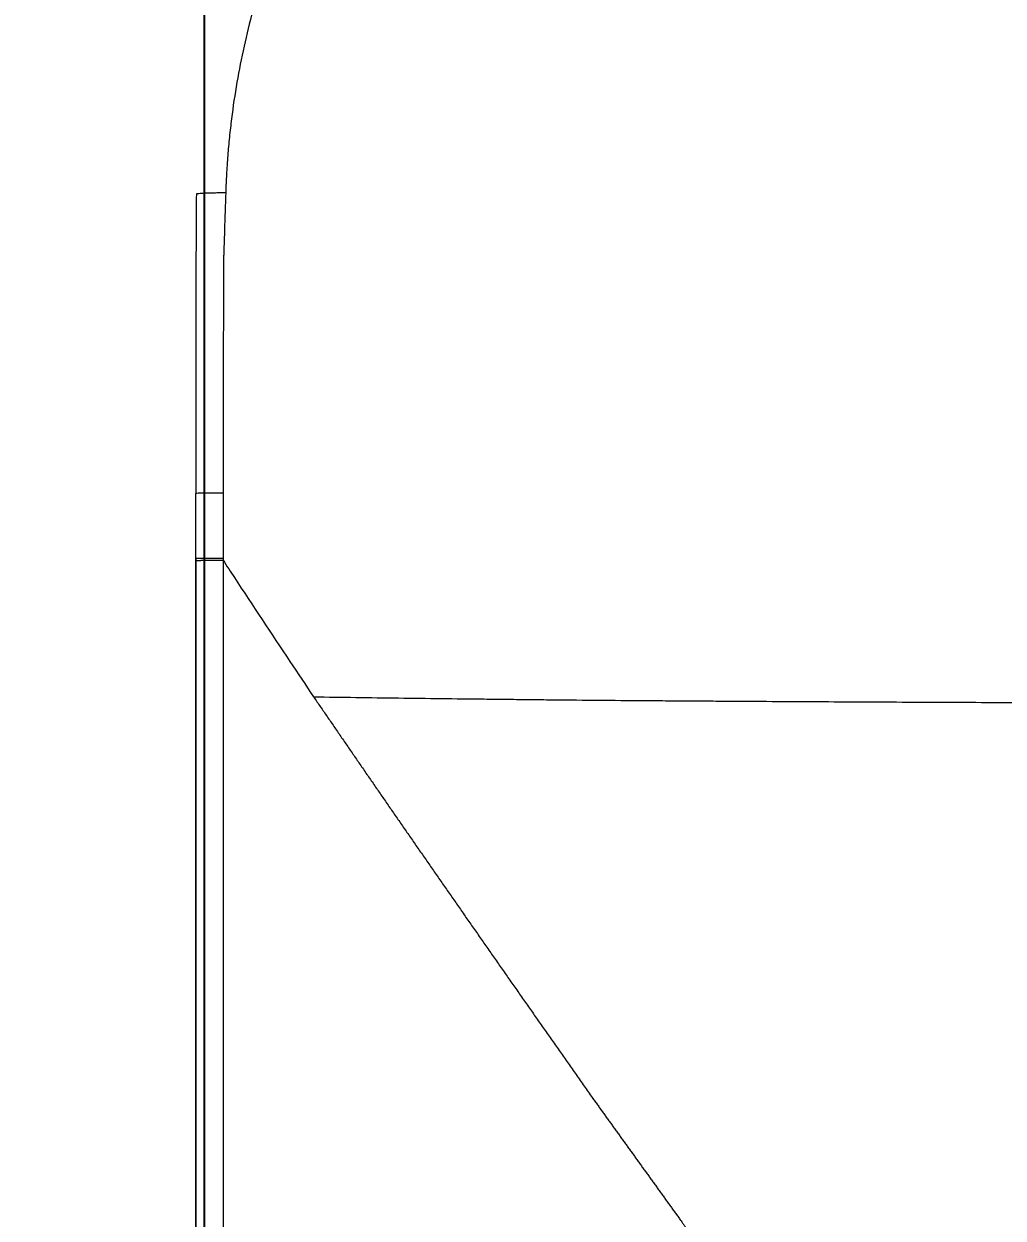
# Model space of a CAD drawing. Header units: inches. Extents: x 3778 to 56227, y -16914 to 35091.
# Drawn here: x 38072.5 to 38121.7, y -10648.3 to -10588.3 of the extents above; entities that cross this region are included whole.
import ezdxf

# ---------------------------------------------------------------- set-up
doc = ezdxf.new("R2010")
doc.units = ezdxf.units.IN
doc.header["$LTSCALE"] = 100
doc.header["$MEASUREMENT"] = 0
doc.header["$PDSIZE"] = 700.071425
doc.layers.add('07-DIM WAL', color=5, linetype='Continuous')
doc.layers.add('2-con', color=2, linetype='Continuous')
doc.layers.add('mark-B', color=2, linetype='Continuous', lineweight=20)
doc.styles.add('HY 울릉도 L', font='')
doc.styles.get('HY 울릉도 L').set_extended_font_data('HY울릉도L')
doc.dimstyles.new('30', dxfattribs={"dimscale": 30, "dimtxt": 2, "dimasz": 1, "dimexe": 1, "dimexo": 1, "dimgap": 1, "dimtad": 1, "dimdec": 0, "dimrnd": 0.05, "dimdsep": 46, "dimlunit": 6, "dimtxsty": 'HY 울릉도 L', "dimblk": 'ARCHTICK', "dimcen": 2.5, "dimdle": 1, "dimclrd": 133, "dimclre": 133, "dimclrt": 30, "dimadec": 0, "dimazin": 0, "dimtfac": 1, "dimtdec": 0, "dimtix": 1, "dimtmove": 2, "dimatfit": 3, "dimldrblk": 'ARCHTICK', "dimfxl": 0, "dimlwd": -1, "dimlwe": -1, "dimarcsym": 0})

# ---------------------------------------------------------------- blocks, each defined once
blk = doc.blocks.new('_ArchTick')
at = {"color": 0, "linetype": 'ByBlock', "const_width": 0.15}
blk.add_lwpolyline([(-0.5, -0.5), (0.5, 0.5)], dxfattribs=at)
blk = doc.blocks.new('*D229')
at = {"layer": '07-DIM WAL', "color": 133}
for p, q in [((38081.55, -10321.951), (38081.55, -11286.951)), ((38111.55, -10351.951), (38111.55, -10351.951)), ((38111.55, -11256.951), (38111.55, -11256.951))]:
    blk.add_line(p, q, dxfattribs=at)
at = {"layer": 'Defpoints', "color": 0}
for p in [(38081.55, -10351.951), (38081.55, -11256.951), (38081.55, -11256.951)]:
    blk.add_point(p, dxfattribs=at)
at = {"layer": '07-DIM WAL', "color": 133, "xscale": 30, "yscale": 30, "zscale": 30}
for p, rotation in [((38081.55, -10351.951), 90), ((38081.55, -11256.951), 270)]:
    blk.add_blockref('_ArchTick', p, dxfattribs=dict(at, rotation=rotation))
at = {"layer": '07-DIM WAL', "color": 30, "insert": (38020.207, -10804.451), "char_height": 60, "attachment_point": 5, "rotation": 90, "style": 'HY 울릉도 L'}
blk.add_mtext('905', dxfattribs=at)
blk = doc.blocks.new('무풍1way 일반')
at = {"layer": 'mark-B'}
blk.add_ellipse((598.086, -446.103), major_axis=(2.309, 0), ratio=0.009278, start_param=5.140828, end_param=6.269135, dxfattribs=at)
blk.add_ellipse((598.086, -446.103), major_axis=(2.309, 0), ratio=0.009278, start_param=5.140828, end_param=6.269135, dxfattribs=at)
for points, knots in [([(599.047, -442.747), (599.041, -409.249), (599.035, -375.75), (599.018, -308.753), (599.007, -275.254), (598.978, -208.257), (598.96, -174.758), (598.925, -124.51), (598.912, -107.761), (598.883, -74.262), (598.867, -57.513), (598.848, -40.763)], [0, 0, 0, 0, 0.25, 0.25, 0.5, 0.5, 0.75, 0.75, 0.875, 0.875, 1, 1, 1, 1]), ([(599.047, -442.747), (599.041, -409.249), (599.035, -375.75), (599.018, -308.753), (599.007, -275.254), (598.978, -208.257), (598.96, -174.758), (598.925, -124.51), (598.912, -107.761), (598.883, -74.262), (598.867, -57.513), (598.848, -40.763)], [0, 0, 0, 0, 0.25, 0.25, 0.5, 0.5, 0.75, 0.75, 0.875, 0.875, 1, 1, 1, 1]), ([(600.307, -40.746), (600.313, -57.496), (600.319, -74.245), (600.33, -107.743), (600.335, -124.493), (600.349, -174.741), (600.357, -208.239), (600.37, -275.236), (600.376, -308.735), (600.386, -375.731), (600.391, -409.23), (600.395, -442.728)], [0, 0, 0, 0, 0.125, 0.125, 0.25, 0.25, 0.5, 0.5, 0.75, 0.75, 1, 1, 1, 1]), ([(600.307, -40.746), (600.313, -57.496), (600.319, -74.245), (600.33, -107.743), (600.335, -124.493), (600.349, -174.741), (600.357, -208.239), (600.37, -275.236), (600.376, -308.735), (600.386, -375.731), (600.391, -409.23), (600.395, -442.728)], [0, 0, 0, 0, 0.125, 0.125, 0.25, 0.25, 0.5, 0.5, 0.75, 0.75, 1, 1, 1, 1]), ([(576.119, -409.658), (576.098, -409.629), (576.052, -409.565), (575.976, -409.46), (575.887, -409.337), (575.785, -409.196), (575.67, -409.038), (575.542, -408.862), (575.401, -408.668), (575.248, -408.456), (575.081, -408.226), (574.901, -407.979), (574.708, -407.713), (574.503, -407.43), (574.284, -407.129), (574.053, -406.809), (573.808, -406.472), (573.551, -406.117), (573.281, -405.744), (572.998, -405.354), (572.702, -404.945), (572.392, -404.518), (572.025, -404.012), (571.6, -403.426), (571.119, -402.762), (570.627, -402.084), (570.125, -401.392), (569.614, -400.686), (569.092, -399.966), (568.56, -399.232), (567.54, -397.826), (566.025, -395.735), (564.008, -392.95), (561.958, -390.119), (559.702, -387.003), (557.239, -383.598), (554.567, -379.901), (551.857, -376.15), (549.109, -372.345), (546.324, -368.484), (544.251, -365.608), (542.901, -363.735), (542.288, -362.883), (541.674, -362.031), (541.06, -361.178), (540.446, -360.326), (539.832, -359.473), (539.218, -358.62), (538.604, -357.767), (537.99, -356.913), (537.376, -356.059), (536.761, -355.205), (536.147, -354.351), (535.533, -353.497), (534.918, -352.642), (534.304, -351.787), (533.689, -350.932), (533.074, -350.077), (532.46, -349.221), (531.845, -348.365), (531.231, -347.509), (530.616, -346.653), (530.001, -345.797), (529.386, -344.94), (528.772, -344.083), (528.157, -343.226), (527.542, -342.368), (526.927, -341.511), (526.312, -340.653), (525.698, -339.795), (525.083, -338.937), (524.468, -338.078), (523.853, -337.219), (523.238, -336.36), (522.624, -335.501), (522.009, -334.642), (521.394, -333.782), (520.779, -332.922), (520.165, -332.062), (519.55, -331.202), (518.935, -330.341), (518.321, -329.481), (517.706, -328.62), (517.092, -327.758), (516.477, -326.897), (515.862, -326.035), (515.248, -325.174), (514.634, -324.312), (514.019, -323.449), (513.405, -322.587), (512.791, -321.724), (512.176, -320.861), (511.562, -319.998), (511.153, -319.423), (510.948, -319.135)], [0, 0, 0, 0, 0.000969, 0.002137, 0.003504, 0.005069, 0.006833, 0.008796, 0.010957, 0.013317, 0.015876, 0.018633, 0.021589, 0.024744, 0.028098, 0.03165, 0.035401, 0.039351, 0.043499, 0.047847, 0.052393, 0.057138, 0.062082, 0.06931, 0.076693, 0.084232, 0.091926, 0.099776, 0.107782, 0.115943, 0.124259, 0.154695, 0.185627, 0.217055, 0.248979, 0.289362, 0.330322, 0.371861, 0.413975, 0.456664, 0.499927, 0.509334, 0.518743, 0.528152, 0.537563, 0.546975, 0.556389, 0.565803, 0.575219, 0.584636, 0.594055, 0.603474, 0.612895, 0.622316, 0.631739, 0.641163, 0.650589, 0.660015, 0.669442, 0.678871, 0.6883, 0.697731, 0.707162, 0.716595, 0.726029, 0.735463, 0.744899, 0.754336, 0.763773, 0.773212, 0.782652, 0.792092, 0.801534, 0.810976, 0.820419, 0.829864, 0.839309, 0.848755, 0.858202, 0.867649, 0.877098, 0.886547, 0.895997, 0.905448, 0.9149, 0.924353, 0.933806, 0.94326, 0.952715, 0.96217, 0.971627, 0.981084, 0.990542, 1, 1, 1, 1]), ([(576.119, -409.658), (576.098, -409.629), (576.052, -409.565), (575.976, -409.46), (575.887, -409.337), (575.785, -409.196), (575.67, -409.038), (575.542, -408.862), (575.401, -408.668), (575.248, -408.456), (575.081, -408.226), (574.901, -407.979), (574.708, -407.713), (574.503, -407.43), (574.284, -407.129), (574.053, -406.809), (573.808, -406.472), (573.551, -406.117), (573.281, -405.744), (572.998, -405.354), (572.702, -404.945), (572.392, -404.518), (572.025, -404.012), (571.6, -403.426), (571.119, -402.762), (570.627, -402.084), (570.125, -401.392), (569.614, -400.686), (569.092, -399.966), (568.56, -399.232), (567.54, -397.826), (566.025, -395.735), (564.008, -392.95), (561.958, -390.119), (559.702, -387.003), (557.239, -383.598), (554.567, -379.901), (551.857, -376.15), (549.109, -372.345), (546.324, -368.484), (544.251, -365.608), (542.901, -363.735), (542.288, -362.883), (541.674, -362.031), (541.06, -361.178), (540.446, -360.326), (539.832, -359.473), (539.218, -358.62), (538.604, -357.767), (537.99, -356.913), (537.376, -356.059), (536.761, -355.205), (536.147, -354.351), (535.533, -353.497), (534.918, -352.642), (534.304, -351.787), (533.689, -350.932), (533.074, -350.077), (532.46, -349.221), (531.845, -348.365), (531.231, -347.509), (530.616, -346.653), (530.001, -345.797), (529.386, -344.94), (528.772, -344.083), (528.157, -343.226), (527.542, -342.368), (526.927, -341.511), (526.312, -340.653), (525.698, -339.795), (525.083, -338.937), (524.468, -338.078), (523.853, -337.219), (523.238, -336.36), (522.624, -335.501), (522.009, -334.642), (521.394, -333.782), (520.779, -332.922), (520.165, -332.062), (519.55, -331.202), (518.935, -330.341), (518.321, -329.481), (517.706, -328.62), (517.092, -327.758), (516.477, -326.897), (515.862, -326.035), (515.248, -325.174), (514.634, -324.312), (514.019, -323.449), (513.405, -322.587), (512.791, -321.724), (512.176, -320.861), (511.562, -319.998), (511.153, -319.423), (510.948, -319.135)], [0, 0, 0, 0, 0.000969, 0.002137, 0.003504, 0.005069, 0.006833, 0.008796, 0.010957, 0.013317, 0.015876, 0.018633, 0.021589, 0.024744, 0.028098, 0.03165, 0.035401, 0.039351, 0.043499, 0.047847, 0.052393, 0.057138, 0.062082, 0.06931, 0.076693, 0.084232, 0.091926, 0.099776, 0.107782, 0.115943, 0.124259, 0.154695, 0.185627, 0.217055, 0.248979, 0.289362, 0.330322, 0.371861, 0.413975, 0.456664, 0.499927, 0.509334, 0.518743, 0.528152, 0.537563, 0.546975, 0.556389, 0.565803, 0.575219, 0.584636, 0.594055, 0.603474, 0.612895, 0.622316, 0.631739, 0.641163, 0.650589, 0.660015, 0.669442, 0.678871, 0.6883, 0.697731, 0.707162, 0.716595, 0.726029, 0.735463, 0.744899, 0.754336, 0.763773, 0.773212, 0.782652, 0.792092, 0.801534, 0.810976, 0.820419, 0.829864, 0.839309, 0.848755, 0.858202, 0.867649, 0.877098, 0.886547, 0.895997, 0.905448, 0.9149, 0.924353, 0.933806, 0.94326, 0.952715, 0.96217, 0.971627, 0.981084, 0.990542, 1, 1, 1, 1]), ([(594.494, -435.876), (594.438, -435.793), (594.325, -435.628), (594.155, -435.38), (593.985, -435.131), (593.814, -434.882), (593.642, -434.632), (593.471, -434.382), (593.298, -434.131), (593.126, -433.88), (592.953, -433.627), (592.779, -433.375), (592.605, -433.122), (592.43, -432.868), (592.255, -432.613), (592.08, -432.358), (591.904, -432.103), (591.727, -431.847), (591.55, -431.59), (591.373, -431.333), (591.195, -431.075), (591.017, -430.816), (590.838, -430.557), (590.658, -430.298), (590.479, -430.038), (590.298, -429.777), (590.118, -429.516), (589.936, -429.254), (589.755, -428.991), (589.572, -428.728), (589.39, -428.465), (589.207, -428.2), (589.023, -427.936), (588.839, -427.67), (588.654, -427.404), (588.469, -427.138), (588.284, -426.871), (588.098, -426.603), (587.911, -426.335), (587.724, -426.066), (587.537, -425.797), (587.349, -425.527), (587.161, -425.256), (586.972, -424.985), (586.783, -424.713), (586.593, -424.441), (586.403, -424.168), (586.212, -423.895), (586.021, -423.621), (585.829, -423.346), (585.637, -423.071), (585.445, -422.795), (585.252, -422.519), (585.058, -422.242), (584.864, -421.965), (584.67, -421.687), (584.475, -421.408), (584.279, -421.129), (584.084, -420.849), (583.887, -420.569), (583.691, -420.288), (583.493, -420.006), (583.296, -419.724), (583.097, -419.442), (582.899, -419.159), (582.7, -418.875), (582.5, -418.59), (582.3, -418.305), (582.1, -418.02), (581.898, -417.734), (581.697, -417.447), (581.495, -417.16), (581.292, -416.872), (581.089, -416.584), (580.886, -416.295), (580.682, -416.006), (580.525, -415.782), (580.414, -415.626), (580.35, -415.536), (580.286, -415.447), (580.222, -415.358), (580.158, -415.269), (580.094, -415.18), (580.03, -415.091), (579.967, -415.002), (579.903, -414.913), (579.839, -414.824), (579.775, -414.735), (579.711, -414.646), (579.647, -414.557), (579.583, -414.468), (579.519, -414.379), (579.455, -414.29), (579.391, -414.201), (579.327, -414.112), (579.263, -414.023), (579.199, -413.934), (579.134, -413.845), (579.07, -413.756), (579.006, -413.667), (578.942, -413.578), (578.878, -413.489), (578.814, -413.4), (578.75, -413.311), (578.686, -413.222), (578.622, -413.133), (578.557, -413.044), (578.493, -412.955), (578.429, -412.866), (578.365, -412.777), (578.301, -412.688), (578.237, -412.599), (578.173, -412.51), (578.108, -412.421), (578.044, -412.332), (577.98, -412.243), (577.916, -412.154), (577.852, -412.065), (577.787, -411.976), (577.723, -411.887), (577.659, -411.798), (577.595, -411.709), (577.531, -411.62), (577.466, -411.531), (577.402, -411.441), (577.338, -411.352), (577.274, -411.263), (577.21, -411.174), (577.146, -411.085), (577.081, -410.996), (577.017, -410.907), (576.953, -410.818), (576.889, -410.728), (576.825, -410.639), (576.76, -410.55), (576.696, -410.461), (576.632, -410.372), (576.568, -410.282), (576.504, -410.193), (576.44, -410.104), (576.375, -410.015), (576.311, -409.926), (576.247, -409.836), (576.183, -409.747), (576.14, -409.688), (576.119, -409.658)], [0, 0, 0, 0, 0.009448, 0.018917, 0.028408, 0.037921, 0.047456, 0.057012, 0.06659, 0.076189, 0.08581, 0.095453, 0.105117, 0.114803, 0.12451, 0.134239, 0.14399, 0.153762, 0.163556, 0.173372, 0.183209, 0.193067, 0.202947, 0.212849, 0.222772, 0.232717, 0.242683, 0.252671, 0.26268, 0.272711, 0.282763, 0.292837, 0.302932, 0.313049, 0.323187, 0.333347, 0.343528, 0.353731, 0.363955, 0.374201, 0.384467, 0.394756, 0.405066, 0.415397, 0.42575, 0.436124, 0.446519, 0.456936, 0.467374, 0.477834, 0.488314, 0.498817, 0.50934, 0.519885, 0.530452, 0.541039, 0.551648, 0.562278, 0.57293, 0.583603, 0.594297, 0.605012, 0.615749, 0.626507, 0.637286, 0.648086, 0.658908, 0.669751, 0.680615, 0.6915, 0.702407, 0.713334, 0.724283, 0.735253, 0.746244, 0.757257, 0.76829, 0.771724, 0.775148, 0.77856, 0.781966, 0.785372, 0.788778, 0.792184, 0.79559, 0.798997, 0.802403, 0.805809, 0.809215, 0.812621, 0.816028, 0.819434, 0.82284, 0.826247, 0.829653, 0.833059, 0.836466, 0.839872, 0.843279, 0.846685, 0.850092, 0.853498, 0.856905, 0.860311, 0.863718, 0.867125, 0.870531, 0.873938, 0.877345, 0.880751, 0.884158, 0.887565, 0.890971, 0.894378, 0.897785, 0.901192, 0.904599, 0.908006, 0.911413, 0.914819, 0.918226, 0.921633, 0.92504, 0.928447, 0.931854, 0.935262, 0.938669, 0.942076, 0.945483, 0.94889, 0.952297, 0.955704, 0.959112, 0.962519, 0.965926, 0.969333, 0.972741, 0.976148, 0.979555, 0.982963, 0.98637, 0.989778, 0.993185, 0.996593, 1, 1, 1, 1]), ([(594.494, -435.876), (594.438, -435.793), (594.325, -435.628), (594.155, -435.38), (593.985, -435.131), (593.814, -434.882), (593.642, -434.632), (593.471, -434.382), (593.298, -434.131), (593.126, -433.88), (592.953, -433.627), (592.779, -433.375), (592.605, -433.122), (592.43, -432.868), (592.255, -432.613), (592.08, -432.358), (591.904, -432.103), (591.727, -431.847), (591.55, -431.59), (591.373, -431.333), (591.195, -431.075), (591.017, -430.816), (590.838, -430.557), (590.658, -430.298), (590.479, -430.038), (590.298, -429.777), (590.118, -429.516), (589.936, -429.254), (589.755, -428.991), (589.572, -428.728), (589.39, -428.465), (589.207, -428.2), (589.023, -427.936), (588.839, -427.67), (588.654, -427.404), (588.469, -427.138), (588.284, -426.871), (588.098, -426.603), (587.911, -426.335), (587.724, -426.066), (587.537, -425.797), (587.349, -425.527), (587.161, -425.256), (586.972, -424.985), (586.783, -424.713), (586.593, -424.441), (586.403, -424.168), (586.212, -423.895), (586.021, -423.621), (585.829, -423.346), (585.637, -423.071), (585.445, -422.795), (585.252, -422.519), (585.058, -422.242), (584.864, -421.965), (584.67, -421.687), (584.475, -421.408), (584.279, -421.129), (584.084, -420.849), (583.887, -420.569), (583.691, -420.288), (583.493, -420.006), (583.296, -419.724), (583.097, -419.442), (582.899, -419.159), (582.7, -418.875), (582.5, -418.59), (582.3, -418.305), (582.1, -418.02), (581.898, -417.734), (581.697, -417.447), (581.495, -417.16), (581.292, -416.872), (581.089, -416.584), (580.886, -416.295), (580.682, -416.006), (580.525, -415.782), (580.414, -415.626), (580.35, -415.536), (580.286, -415.447), (580.222, -415.358), (580.158, -415.269), (580.094, -415.18), (580.03, -415.091), (579.967, -415.002), (579.903, -414.913), (579.839, -414.824), (579.775, -414.735), (579.711, -414.646), (579.647, -414.557), (579.583, -414.468), (579.519, -414.379), (579.455, -414.29), (579.391, -414.201), (579.327, -414.112), (579.263, -414.023), (579.199, -413.934), (579.134, -413.845), (579.07, -413.756), (579.006, -413.667), (578.942, -413.578), (578.878, -413.489), (578.814, -413.4), (578.75, -413.311), (578.686, -413.222), (578.622, -413.133), (578.557, -413.044), (578.493, -412.955), (578.429, -412.866), (578.365, -412.777), (578.301, -412.688), (578.237, -412.599), (578.173, -412.51), (578.108, -412.421), (578.044, -412.332), (577.98, -412.243), (577.916, -412.154), (577.852, -412.065), (577.787, -411.976), (577.723, -411.887), (577.659, -411.798), (577.595, -411.709), (577.531, -411.62), (577.466, -411.531), (577.402, -411.441), (577.338, -411.352), (577.274, -411.263), (577.21, -411.174), (577.146, -411.085), (577.081, -410.996), (577.017, -410.907), (576.953, -410.818), (576.889, -410.728), (576.825, -410.639), (576.76, -410.55), (576.696, -410.461), (576.632, -410.372), (576.568, -410.282), (576.504, -410.193), (576.44, -410.104), (576.375, -410.015), (576.311, -409.926), (576.247, -409.836), (576.183, -409.747), (576.14, -409.688), (576.119, -409.658)], [0, 0, 0, 0, 0.009448, 0.018917, 0.028408, 0.037921, 0.047456, 0.057012, 0.06659, 0.076189, 0.08581, 0.095453, 0.105117, 0.114803, 0.12451, 0.134239, 0.14399, 0.153762, 0.163556, 0.173372, 0.183209, 0.193067, 0.202947, 0.212849, 0.222772, 0.232717, 0.242683, 0.252671, 0.26268, 0.272711, 0.282763, 0.292837, 0.302932, 0.313049, 0.323187, 0.333347, 0.343528, 0.353731, 0.363955, 0.374201, 0.384467, 0.394756, 0.405066, 0.415397, 0.42575, 0.436124, 0.446519, 0.456936, 0.467374, 0.477834, 0.488314, 0.498817, 0.50934, 0.519885, 0.530452, 0.541039, 0.551648, 0.562278, 0.57293, 0.583603, 0.594297, 0.605012, 0.615749, 0.626507, 0.637286, 0.648086, 0.658908, 0.669751, 0.680615, 0.6915, 0.702407, 0.713334, 0.724283, 0.735253, 0.746244, 0.757257, 0.76829, 0.771724, 0.775148, 0.77856, 0.781966, 0.785372, 0.788778, 0.792184, 0.79559, 0.798997, 0.802403, 0.805809, 0.809215, 0.812621, 0.816028, 0.819434, 0.82284, 0.826247, 0.829653, 0.833059, 0.836466, 0.839872, 0.843279, 0.846685, 0.850092, 0.853498, 0.856905, 0.860311, 0.863718, 0.867125, 0.870531, 0.873938, 0.877345, 0.880751, 0.884158, 0.887565, 0.890971, 0.894378, 0.897785, 0.901192, 0.904599, 0.908006, 0.911413, 0.914819, 0.918226, 0.921633, 0.92504, 0.928447, 0.931854, 0.935262, 0.938669, 0.942076, 0.945483, 0.94889, 0.952297, 0.955704, 0.959112, 0.962519, 0.965926, 0.969333, 0.972741, 0.976148, 0.979555, 0.982963, 0.98637, 0.989778, 0.993185, 0.996593, 1, 1, 1, 1]), ([(594.494, -435.876), (593.788, -435.865), (592.371, -435.845), (590.946, -435.826), (588.802, -435.798), (587.364, -435.781), (585.555, -435.76), (585.192, -435.756), (584.648, -435.75), (584.466, -435.748), (584.103, -435.744), (583.921, -435.742), (583.557, -435.738), (583.375, -435.736), (583.01, -435.732), (582.827, -435.731), (582.277, -435.725), (581.91, -435.722), (580.806, -435.711), (580.066, -435.705), (578.58, -435.693), (577.834, -435.687), (576.711, -435.679), (576.337, -435.677), (575.586, -435.672), (575.21, -435.669), (574.457, -435.664), (574.08, -435.662), (573.325, -435.657), (572.947, -435.655), (571.059, -435.644), (569.545, -435.636), (567.272, -435.624), (566.514, -435.621), (564.997, -435.613), (564.238, -435.61), (561.96, -435.6), (560.439, -435.593), (558.918, -435.587)], [0, 0, 0, 0, 0.0625, 0.125, 0.125, 0.25, 0.25, 0.28125, 0.28125, 0.296875, 0.296875, 0.3125, 0.3125, 0.328125, 0.328125, 0.34375, 0.34375, 0.375, 0.375, 0.4375, 0.4375, 0.5, 0.5, 0.53125, 0.53125, 0.5625, 0.5625, 0.59375, 0.59375, 0.625, 0.625, 0.75, 0.75, 0.8125, 0.8125, 0.875, 0.875, 1, 1, 1, 1]), ([(594.494, -435.876), (593.788, -435.865), (592.371, -435.845), (590.946, -435.826), (588.802, -435.798), (587.364, -435.781), (585.555, -435.76), (585.192, -435.756), (584.648, -435.75), (584.466, -435.748), (584.103, -435.744), (583.921, -435.742), (583.557, -435.738), (583.375, -435.736), (583.01, -435.732), (582.827, -435.731), (582.277, -435.725), (581.91, -435.722), (580.806, -435.711), (580.066, -435.705), (578.58, -435.693), (577.834, -435.687), (576.711, -435.679), (576.337, -435.677), (575.586, -435.672), (575.21, -435.669), (574.457, -435.664), (574.08, -435.662), (573.325, -435.657), (572.947, -435.655), (571.059, -435.644), (569.545, -435.636), (567.272, -435.624), (566.514, -435.621), (564.997, -435.613), (564.238, -435.61), (561.96, -435.6), (560.439, -435.593), (558.918, -435.587)], [0, 0, 0, 0, 0.0625, 0.125, 0.125, 0.25, 0.25, 0.28125, 0.28125, 0.296875, 0.296875, 0.3125, 0.3125, 0.328125, 0.328125, 0.34375, 0.34375, 0.375, 0.375, 0.4375, 0.4375, 0.5, 0.5, 0.53125, 0.53125, 0.5625, 0.5625, 0.59375, 0.59375, 0.625, 0.625, 0.75, 0.75, 0.8125, 0.8125, 0.875, 0.875, 1, 1, 1, 1]), ([(599.047, -442.747), (598.856, -442.455), (597.744, -440.755), (596.228, -438.464), (594.892, -436.468), (594.494, -435.876)], [0, 0, 0, 0, 0.127214, 0.740888, 1, 1, 1, 1]), ([(599.047, -442.747), (598.856, -442.455), (597.744, -440.755), (596.228, -438.464), (594.892, -436.468), (594.494, -435.876)], [0, 0, 0, 0, 0.127214, 0.740888, 1, 1, 1, 1]), ([(599.045, -446.123), (599.045, -446.036), (599.046, -445.948), (599.046, -445.527), (599.046, -445.193), (599.047, -444.332), (599.047, -443.805), (599.047, -443.137), (599.047, -442.996), (599.047, -442.855)], [0, 0, 0, 0, 0.080228, 0.080228, 0.386806, 0.386806, 0.870453, 0.870453, 1, 1, 1, 1]), ([(599.045, -446.123), (599.045, -446.036), (599.046, -445.948), (599.046, -445.527), (599.046, -445.193), (599.047, -444.332), (599.047, -443.805), (599.047, -443.137), (599.047, -442.996), (599.047, -442.855)], [0, 0, 0, 0, 0.080228, 0.080228, 0.386806, 0.386806, 0.870453, 0.870453, 1, 1, 1, 1]), ([(600.395, -442.728), (600.395, -442.728), (600.395, -442.729), (600.394, -442.729), (600.393, -442.729), (600.392, -442.729), (600.391, -442.729), (600.389, -442.73), (600.387, -442.73), (600.386, -442.73), (600.383, -442.73), (600.381, -442.731), (600.378, -442.731), (600.376, -442.731), (600.373, -442.731), (600.369, -442.731), (600.366, -442.732), (600.362, -442.732), (600.358, -442.732), (600.354, -442.732), (600.35, -442.732), (600.345, -442.733), (600.341, -442.733), (600.336, -442.733), (600.33, -442.733), (600.325, -442.734), (600.319, -442.734), (600.314, -442.734), (600.308, -442.734), (600.301, -442.734), (600.295, -442.735), (600.288, -442.735), (600.281, -442.735), (600.274, -442.735), (600.267, -442.735), (600.26, -442.736), (600.252, -442.736), (600.244, -442.736), (600.236, -442.736), (600.228, -442.736), (600.219, -442.737), (600.211, -442.737), (600.202, -442.737), (600.193, -442.737), (600.183, -442.737), (600.174, -442.737), (600.164, -442.738), (600.154, -442.738), (600.144, -442.738), (600.134, -442.738), (600.123, -442.738), (600.113, -442.739), (600.102, -442.739), (600.091, -442.739), (600.08, -442.739), (600.068, -442.739), (600.056, -442.739), (600.045, -442.74), (600.033, -442.74), (600.017, -442.74), (599.996, -442.74), (599.97, -442.741), (599.944, -442.741), (599.917, -442.741), (599.889, -442.742), (599.861, -442.742), (599.832, -442.742), (599.802, -442.742), (599.772, -442.743), (599.741, -442.743), (599.709, -442.743), (599.677, -442.744), (599.644, -442.744), (599.61, -442.744), (599.576, -442.744), (599.542, -442.745), (599.507, -442.745), (599.471, -442.745), (599.435, -442.745), (599.398, -442.746), (599.361, -442.746), (599.323, -442.746), (599.285, -442.746), (599.246, -442.746), (599.207, -442.747), (599.168, -442.747), (599.128, -442.747), (599.088, -442.747), (599.061, -442.747), (599.047, -442.747)], [0, 0, 0, 0, 0.008619, 0.017239, 0.025858, 0.034477, 0.043096, 0.051716, 0.060335, 0.068954, 0.077573, 0.086193, 0.094812, 0.103431, 0.11205, 0.12067, 0.129289, 0.137908, 0.146527, 0.155147, 0.163766, 0.172385, 0.181004, 0.189624, 0.198243, 0.206862, 0.215481, 0.224101, 0.23272, 0.241339, 0.249959, 0.258578, 0.267197, 0.275816, 0.284436, 0.293055, 0.301674, 0.310293, 0.318913, 0.327532, 0.336151, 0.34477, 0.35339, 0.362009, 0.370628, 0.379247, 0.387867, 0.396486, 0.405105, 0.413724, 0.422344, 0.430963, 0.439582, 0.448201, 0.456821, 0.46544, 0.474059, 0.482678, 0.491298, 0.499917, 0.517161, 0.534405, 0.55165, 0.568894, 0.586138, 0.603382, 0.620627, 0.637871, 0.655115, 0.672359, 0.689604, 0.706848, 0.724092, 0.741336, 0.758581, 0.775825, 0.793069, 0.810313, 0.827558, 0.844802, 0.862046, 0.87929, 0.896535, 0.913779, 0.931023, 0.948267, 0.965512, 0.982756, 1, 1, 1, 1]), ([(600.395, -442.728), (600.395, -442.728), (600.395, -442.729), (600.394, -442.729), (600.393, -442.729), (600.392, -442.729), (600.391, -442.729), (600.389, -442.73), (600.387, -442.73), (600.386, -442.73), (600.383, -442.73), (600.381, -442.731), (600.378, -442.731), (600.376, -442.731), (600.373, -442.731), (600.369, -442.731), (600.366, -442.732), (600.362, -442.732), (600.358, -442.732), (600.354, -442.732), (600.35, -442.732), (600.345, -442.733), (600.341, -442.733), (600.336, -442.733), (600.33, -442.733), (600.325, -442.734), (600.319, -442.734), (600.314, -442.734), (600.308, -442.734), (600.301, -442.734), (600.295, -442.735), (600.288, -442.735), (600.281, -442.735), (600.274, -442.735), (600.267, -442.735), (600.26, -442.736), (600.252, -442.736), (600.244, -442.736), (600.236, -442.736), (600.228, -442.736), (600.219, -442.737), (600.211, -442.737), (600.202, -442.737), (600.193, -442.737), (600.183, -442.737), (600.174, -442.737), (600.164, -442.738), (600.154, -442.738), (600.144, -442.738), (600.134, -442.738), (600.123, -442.738), (600.113, -442.739), (600.102, -442.739), (600.091, -442.739), (600.08, -442.739), (600.068, -442.739), (600.056, -442.739), (600.045, -442.74), (600.033, -442.74), (600.017, -442.74), (599.996, -442.74), (599.97, -442.741), (599.944, -442.741), (599.917, -442.741), (599.889, -442.742), (599.861, -442.742), (599.832, -442.742), (599.802, -442.742), (599.772, -442.743), (599.741, -442.743), (599.709, -442.743), (599.677, -442.744), (599.644, -442.744), (599.61, -442.744), (599.576, -442.744), (599.542, -442.745), (599.507, -442.745), (599.471, -442.745), (599.435, -442.745), (599.398, -442.746), (599.361, -442.746), (599.323, -442.746), (599.285, -442.746), (599.246, -442.746), (599.207, -442.747), (599.168, -442.747), (599.128, -442.747), (599.088, -442.747), (599.061, -442.747), (599.047, -442.747)], [0, 0, 0, 0, 0.008619, 0.017239, 0.025858, 0.034477, 0.043096, 0.051716, 0.060335, 0.068954, 0.077573, 0.086193, 0.094812, 0.103431, 0.11205, 0.12067, 0.129289, 0.137908, 0.146527, 0.155147, 0.163766, 0.172385, 0.181004, 0.189624, 0.198243, 0.206862, 0.215481, 0.224101, 0.23272, 0.241339, 0.249959, 0.258578, 0.267197, 0.275816, 0.284436, 0.293055, 0.301674, 0.310293, 0.318913, 0.327532, 0.336151, 0.34477, 0.35339, 0.362009, 0.370628, 0.379247, 0.387867, 0.396486, 0.405105, 0.413724, 0.422344, 0.430963, 0.439582, 0.448201, 0.456821, 0.46544, 0.474059, 0.482678, 0.491298, 0.499917, 0.517161, 0.534405, 0.55165, 0.568894, 0.586138, 0.603382, 0.620627, 0.637871, 0.655115, 0.672359, 0.689604, 0.706848, 0.724092, 0.741336, 0.758581, 0.775825, 0.793069, 0.810313, 0.827558, 0.844802, 0.862046, 0.87929, 0.896535, 0.913779, 0.931023, 0.948267, 0.965512, 0.982756, 1, 1, 1, 1]), ([(599.047, -442.855), (599.047, -442.819), (599.047, -442.784), (599.047, -442.748), (599.047, -442.748), (599.047, -442.748)], [0, 0, 0, 0, 0.999608, 0.999608, 1, 1, 1, 1]), ([(599.047, -442.855), (599.047, -442.819), (599.047, -442.784), (599.047, -442.748), (599.047, -442.748), (599.047, -442.748)], [0, 0, 0, 0, 0.999608, 0.999608, 1, 1, 1, 1]), ([(600.395, -442.837), (600.393, -442.838), (600.384, -442.839), (600.351, -442.841), (600.327, -442.842), (600.263, -442.843), (600.224, -442.844), (600.133, -442.846), (600.08, -442.847), (599.961, -442.848), (599.896, -442.849), (599.753, -442.851), (599.676, -442.851), (599.511, -442.853), (599.424, -442.853), (599.241, -442.854), (599.146, -442.855), (599.047, -442.855)], [0, 0, 0, 0, 0.125, 0.125, 0.25, 0.25, 0.375, 0.375, 0.5, 0.5, 0.625, 0.625, 0.75, 0.75, 0.875, 0.875, 1, 1, 1, 1]), ([(600.395, -442.837), (600.393, -442.838), (600.384, -442.839), (600.351, -442.841), (600.327, -442.842), (600.263, -442.843), (600.224, -442.844), (600.133, -442.846), (600.08, -442.847), (599.961, -442.848), (599.896, -442.849), (599.753, -442.851), (599.676, -442.851), (599.511, -442.853), (599.424, -442.853), (599.241, -442.854), (599.146, -442.855), (599.047, -442.855)], [0, 0, 0, 0, 0.125, 0.125, 0.25, 0.25, 0.375, 0.375, 0.5, 0.5, 0.625, 0.625, 0.75, 0.75, 0.875, 0.875, 1, 1, 1, 1]), ([(600.395, -442.728), (600.395, -442.729), (600.395, -442.729), (600.395, -442.766), (600.395, -442.801), (600.395, -442.837)], [0, 0, 0, 0, 0.013547, 0.013547, 1, 1, 1, 1]), ([(600.395, -442.728), (600.395, -442.729), (600.395, -442.729), (600.395, -442.766), (600.395, -442.801), (600.395, -442.837)], [0, 0, 0, 0, 0.013547, 0.013547, 1, 1, 1, 1]), ([(600.411, -442.837), (600.411, -443.109), (600.411, -443.381), (600.412, -443.926), (600.412, -444.198), (600.412, -445.015), (600.412, -445.559), (600.412, -446.104)], [0, 0, 0, 0, 0.25, 0.25, 0.5, 0.5, 1, 1, 1, 1]), ([(600.411, -442.837), (600.411, -443.109), (600.411, -443.381), (600.412, -443.926), (600.412, -444.198), (600.412, -445.015), (600.412, -445.559), (600.412, -446.104)], [0, 0, 0, 0, 0.25, 0.25, 0.5, 0.5, 1, 1, 1, 1]), ([(598.913, -461.234), (598.933, -460.605), (598.953, -459.975), (598.984, -459.031), (598.994, -458.717), (599.007, -458.323), (599.01, -458.245), (599.014, -458.127), (599.015, -458.087), (599.018, -458.009), (599.019, -457.969), (599.022, -457.851), (599.023, -457.773), (599.025, -457.615), (599.025, -457.537), (599.026, -457.379), (599.026, -457.3), (599.026, -457.143), (599.027, -456.907), (599.027, -456.671), (599.028, -456.198), (599.029, -455.884), (599.031, -454.939), (599.032, -454.309), (599.039, -451.161), (599.043, -448.642), (599.045, -446.123)], [0, 0, 0, 0, 0.125, 0.125, 0.1875, 0.1875, 0.203125, 0.203125, 0.210938, 0.210938, 0.21875, 0.21875, 0.234375, 0.234375, 0.25, 0.25, 0.265625, 0.265625, 0.28125, 0.3125, 0.3125, 0.375, 0.375, 0.5, 0.5, 1, 1, 1, 1]), ([(598.913, -461.234), (598.933, -460.605), (598.953, -459.975), (598.984, -459.031), (598.994, -458.717), (599.007, -458.323), (599.01, -458.245), (599.014, -458.127), (599.015, -458.087), (599.018, -458.009), (599.019, -457.969), (599.022, -457.851), (599.023, -457.773), (599.025, -457.615), (599.025, -457.537), (599.026, -457.379), (599.026, -457.3), (599.026, -457.143), (599.027, -456.907), (599.027, -456.671), (599.028, -456.198), (599.029, -455.884), (599.031, -454.939), (599.032, -454.309), (599.039, -451.161), (599.043, -448.642), (599.045, -446.123)], [0, 0, 0, 0, 0.125, 0.125, 0.1875, 0.1875, 0.203125, 0.203125, 0.210937, 0.210937, 0.21875, 0.21875, 0.234375, 0.234375, 0.25, 0.25, 0.265625, 0.265625, 0.28125, 0.3125, 0.3125, 0.375, 0.375, 0.5, 0.5, 1, 1, 1, 1]), ([(600.395, -446.104), (600.395, -448.614), (600.394, -451.125), (600.393, -454.262), (600.393, -454.89), (600.393, -456.145), (600.393, -456.773), (600.392, -457.557), (600.392, -457.714), (600.391, -458.028), (600.39, -458.185), (600.389, -458.656), (600.388, -458.969), (600.383, -459.91), (600.379, -460.538), (600.373, -461.165)], [0, 0, 0, 0, 0.5, 0.5, 0.625, 0.625, 0.75, 0.75, 0.78125, 0.78125, 0.8125, 0.8125, 0.875, 0.875, 1, 1, 1, 1]), ([(600.395, -446.104), (600.395, -448.614), (600.394, -451.125), (600.393, -454.262), (600.393, -454.89), (600.393, -456.145), (600.393, -456.773), (600.392, -457.557), (600.392, -457.714), (600.391, -458.028), (600.39, -458.185), (600.389, -458.656), (600.388, -458.969), (600.383, -459.91), (600.379, -460.538), (600.373, -461.165)], [0, 0, 0, 0, 0.5, 0.5, 0.625, 0.625, 0.75, 0.75, 0.78125, 0.78125, 0.8125, 0.8125, 0.875, 0.875, 1, 1, 1, 1]), ([(560.726, -498.753), (561.037, -498.748), (561.347, -498.743), (561.812, -498.731), (561.967, -498.726), (562.277, -498.714), (562.431, -498.706), (563.205, -498.666), (563.821, -498.618), (565.668, -498.431), (566.892, -498.248), (568.263, -497.974), (568.415, -497.943), (568.719, -497.878), (569.174, -497.779), (569.625, -497.672), (570.524, -497.447), (571.118, -497.283), (572.295, -496.927), (572.878, -496.735), (574.034, -496.324), (574.607, -496.104), (576.308, -495.405), (577.421, -494.884), (579.058, -494.017), (579.598, -493.714), (580.266, -493.317), (580.399, -493.237), (580.664, -493.075), (581.059, -492.83), (581.45, -492.578), (582.223, -492.066), (582.729, -491.713), (583.723, -490.983), (584.698, -490.229), (585.636, -489.43), (586.556, -488.607), (587.007, -488.183), (587.669, -487.53), (587.887, -487.31), (588.211, -486.974), (588.318, -486.862), (588.531, -486.636), (589.059, -486.069), (589.567, -485.488), (590.749, -484.068), (591.488, -483.088), (592.524, -481.568), (592.857, -481.053), (593.499, -480.007), (593.808, -479.475), (594.401, -478.395), (594.686, -477.847), (595.026, -477.151), (595.093, -477.012), (595.226, -476.731), (595.292, -476.59), (595.486, -476.167), (595.612, -475.884), (596.223, -474.463), (596.655, -473.31), (597.219, -471.557), (597.393, -470.969), (597.714, -469.785), (597.86, -469.189), (598.125, -467.99), (598.244, -467.387), (598.454, -466.172), (598.545, -465.561), (598.641, -464.792), (598.659, -464.638), (598.694, -464.329), (598.711, -464.175), (598.758, -463.712), (598.8, -463.248), (598.833, -462.784), (598.849, -462.551), (598.854, -462.474), (598.863, -462.319), (598.867, -462.242), (598.888, -461.854), (598.901, -461.544), (598.912, -461.234)], [0, 0, 0, 0, 0.015625, 0.015625, 0.023437, 0.023437, 0.03125, 0.03125, 0.0625, 0.0625, 0.125, 0.125, 0.132812, 0.132812, 0.140625, 0.15625, 0.15625, 0.1875, 0.1875, 0.21875, 0.21875, 0.25, 0.25, 0.3125, 0.3125, 0.34375, 0.34375, 0.351562, 0.351562, 0.359375, 0.375, 0.375, 0.40625, 0.40625, 0.4375, 0.46875, 0.46875, 0.5, 0.5, 0.515625, 0.515625, 0.523437, 0.523437, 0.53125, 0.5625, 0.5625, 0.625, 0.625, 0.65625, 0.65625, 0.6875, 0.6875, 0.71875, 0.71875, 0.726562, 0.726562, 0.734375, 0.734375, 0.75, 0.75, 0.8125, 0.8125, 0.84375, 0.84375, 0.875, 0.875, 0.90625, 0.90625, 0.9375, 0.9375, 0.945312, 0.945312, 0.953125, 0.953125, 0.96875, 0.976563, 0.976563, 0.980469, 0.980469, 0.984375, 0.984375, 1, 1, 1, 1]), ([(560.726, -498.753), (561.037, -498.748), (561.347, -498.743), (561.812, -498.731), (561.967, -498.726), (562.277, -498.714), (562.431, -498.706), (563.205, -498.666), (563.821, -498.618), (565.668, -498.431), (566.892, -498.248), (568.263, -497.974), (568.415, -497.943), (568.719, -497.878), (569.174, -497.779), (569.625, -497.672), (570.524, -497.447), (571.118, -497.283), (572.295, -496.927), (572.878, -496.735), (574.034, -496.324), (574.607, -496.104), (576.308, -495.405), (577.421, -494.884), (579.058, -494.017), (579.598, -493.714), (580.266, -493.317), (580.399, -493.237), (580.664, -493.075), (581.059, -492.83), (581.45, -492.578), (582.223, -492.066), (582.729, -491.713), (583.723, -490.983), (584.698, -490.229), (585.636, -489.43), (586.556, -488.607), (587.007, -488.183), (587.669, -487.53), (587.887, -487.31), (588.211, -486.974), (588.318, -486.862), (588.531, -486.636), (589.059, -486.069), (589.567, -485.488), (590.749, -484.068), (591.488, -483.088), (592.524, -481.568), (592.857, -481.053), (593.499, -480.007), (593.808, -479.475), (594.401, -478.395), (594.686, -477.847), (595.026, -477.151), (595.093, -477.012), (595.226, -476.731), (595.292, -476.59), (595.486, -476.167), (595.612, -475.884), (596.223, -474.463), (596.655, -473.31), (597.219, -471.557), (597.393, -470.969), (597.714, -469.785), (597.86, -469.189), (598.125, -467.99), (598.244, -467.387), (598.454, -466.172), (598.545, -465.561), (598.641, -464.792), (598.659, -464.638), (598.694, -464.329), (598.711, -464.175), (598.758, -463.712), (598.8, -463.248), (598.833, -462.784), (598.849, -462.551), (598.854, -462.474), (598.863, -462.319), (598.867, -462.242), (598.888, -461.854), (598.901, -461.544), (598.912, -461.234)], [0, 0, 0, 0, 0.015625, 0.015625, 0.023437, 0.023437, 0.03125, 0.03125, 0.0625, 0.0625, 0.125, 0.125, 0.132813, 0.132813, 0.140625, 0.15625, 0.15625, 0.1875, 0.1875, 0.21875, 0.21875, 0.25, 0.25, 0.3125, 0.3125, 0.34375, 0.34375, 0.351563, 0.351563, 0.359375, 0.375, 0.375, 0.40625, 0.40625, 0.4375, 0.46875, 0.46875, 0.5, 0.5, 0.515625, 0.515625, 0.523438, 0.523438, 0.53125, 0.5625, 0.5625, 0.625, 0.625, 0.65625, 0.65625, 0.6875, 0.6875, 0.71875, 0.71875, 0.726563, 0.726563, 0.734375, 0.734375, 0.75, 0.75, 0.8125, 0.8125, 0.84375, 0.84375, 0.875, 0.875, 0.90625, 0.90625, 0.9375, 0.9375, 0.945312, 0.945312, 0.953125, 0.953125, 0.96875, 0.976562, 0.976562, 0.980469, 0.980469, 0.984375, 0.984375, 1, 1, 1, 1]), ([(600.372, -461.165), (600.371, -461.169), (600.361, -461.174), (600.324, -461.183), (600.297, -461.187), (600.228, -461.195), (600.186, -461.199), (600.085, -461.206), (600.028, -461.209), (599.899, -461.215), (599.827, -461.218), (599.672, -461.223), (599.588, -461.225), (599.411, -461.229), (599.317, -461.23), (599.12, -461.232), (599.017, -461.233), (598.912, -461.234)], [0, 0, 0, 0, 0.125, 0.125, 0.25, 0.25, 0.375, 0.375, 0.5, 0.5, 0.625, 0.625, 0.75, 0.75, 0.875, 0.875, 1, 1, 1, 1]), ([(600.372, -461.165), (600.371, -461.169), (600.361, -461.174), (600.324, -461.183), (600.297, -461.187), (600.228, -461.195), (600.186, -461.199), (600.085, -461.206), (600.028, -461.209), (599.899, -461.215), (599.827, -461.218), (599.672, -461.223), (599.588, -461.225), (599.411, -461.229), (599.317, -461.23), (599.12, -461.232), (599.017, -461.233), (598.912, -461.234)], [0, 0, 0, 0, 0.125, 0.125, 0.25, 0.25, 0.375, 0.375, 0.5, 0.5, 0.625, 0.625, 0.75, 0.75, 0.875, 0.875, 1, 1, 1, 1])]:
    blk.add_open_spline(points, degree=3, knots=knots, dxfattribs=at)
for points, degree in [([(600.325, -40.672), (600.375, -174.728), (600.395, -308.782), (600.411, -442.837)], 3), ([(600.325, -40.672), (600.375, -174.728), (600.395, -308.782), (600.411, -442.837)], 3), ([(600.395, -442.837), (600.411, -442.837)], 1), ([(600.395, -442.837), (600.411, -442.837)], 1), ([(600.373, -461.165), (600.389, -461.165)], 1), ([(600.373, -461.165), (600.389, -461.165)], 1)]:
    blk.add_open_spline(points, degree=degree, dxfattribs=at)
blk = doc.blocks.new('dpdjzjs')
at = {"layer": 'mark-B', "rotation": 180}
blk.add_blockref('무풍1way 일반', (174652.415, 90772.437), dxfattribs=at)

msp = doc.modelspace()

# ---------------------------------------------------------------- block references
at = {"layer": '2-con'}
msp.add_blockref('dpdjzjs', (-135970.865, -101830.442), dxfattribs=at)

# ---------------------------------------------------------------- dimensions: what is measured, and where the dimension line sits
at = {"layer": '07-DIM WAL'}
dim = msp.add_linear_dim(base=(38081.55, -11256.951), p1=(38081.55, -10351.951), p2=(38081.55, -11256.951), angle=90, dimstyle='30', override={"dimfxl": 1.25, "dimarcsym": 2}, dxfattribs=at)
dim.commit()
dim.dimension.update_dxf_attribs({"geometry": '*D229', "text_midpoint": (38020.207, -10804.451)})

doc.saveas('drawing.dxf')
